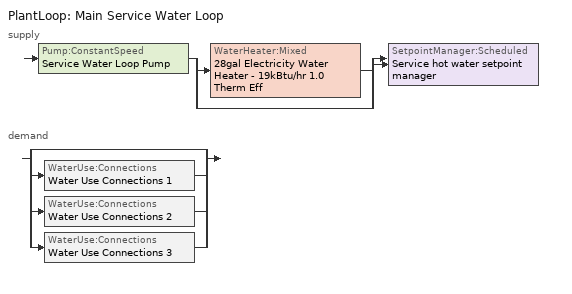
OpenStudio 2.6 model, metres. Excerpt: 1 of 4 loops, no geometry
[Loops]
PlantLoop 'Main Service Water Loop'
 supply: Pump:ConstantSpeed 'Service Water Loop Pump' > split
  | WaterHeater:Mixed '28gal Electricity Water Heater - 19kBtu/hr 1.0 Therm Eff'
  | bypass
  join > SetpointManager:Scheduled 'Service hot water setpoint manager'
 demand: split
  | bypass
  | WaterUse:Connections 'Water Use Connections 1'
  | WaterUse:Connections 'Water Use Connections 2'
  | WaterUse:Connections 'Water Use Connections 3'
[PlantLoop]
Main Service Water Loop: Glycol Concentration=0; Maximum Loop Temperature {C}=60; Minimum Loop Temperature {C}=10; Plant Loop Volume {m3}=Autocalculate; Load Distribution Scheme=Optimal
[Sizing:Plant]
Main Service Water Loop: Loop Type=Heating; Design Loop Exit Temperature {C}=60; Loop Design Temperature Difference {deltaC}=5; Sizing Option=NonCoincident; Zone Timesteps in Averaging Window=1; Coincident Sizing Factor Mode=None
[SetpointManager:Scheduled]
Service hot water setpoint manager: Control Variable=Temperature; Schedule=Service Water Loop Temp - 140F
[Pump:ConstantSpeed]
Service Water Loop Pump: Rated Flow Rate {m3/s}=autosize; Rated Pump Head {Pa}=1205.26; Rated Power Consumption {W}=autosize; Motor Efficiency=0.7; Fraction of Motor Inefficiencies to Fluid Stream=0; Pump Control Type=Intermittent; Design Power Sizing Method=PowerPerFlowPerPressure; Design Electric Power per Unit Flow Rate {W/(m3/s)}=348701.1; Design Shaft Power per Unit Flow Rate per Unit Head {W-s/m3-Pa}=1.28205
[WaterHeater:Mixed]
28gal Electricity Water Heater - 19kBtu/hr 1.0 Therm Eff: Tank Volume {m3}=0.104333; Setpoint Temperature Schedule=Service Water Loop Temp - 140F; Deadband Temperature Difference {deltaC}=2; Maximum Temperature Limit {C}=82.2222; Heater Control Type=Cycle; Heater Maximum Capacity {W}=5451.37; Heater Fuel Type=Electricity; Heater Thermal Efficiency=1; Off Cycle Parasitic Fuel Consumption Rate {W}=21.47; Off Cycle Parasitic Fuel Type=Electricity; Off Cycle Parasitic Heat Fraction to Tank=0.8; On Cycle Parasitic Fuel Consumption Rate {W}=21.47; On Cycle Parasitic Fuel Type=Electricity; On Cycle Parasitic Heat Fraction to Tank=0; Ambient Temperature Indicator=Schedule; Ambient Temperature Schedule=Water Heater Ambient Temp Schedule - 70F; Off Cycle Loss Coefficient to Ambient Temperature {W/K}=1.56514; On Cycle Loss Coefficient to Ambient Temperature {W/K}=1.56514; Use Side Effectiveness=1; Source Side Effectiveness=1; Use Side Design Flow Rate {m3/s}=autosize; Source Side Design Flow Rate {m3/s}=autosize; Indirect Water Heating Recovery Time {hr}=1.5; Source Side Flow Control Mode=IndirectHeatPrimarySetpoint
[WaterUse:Connections]
Name | Water Use Equipment Name 1
Water Use Connections 1 | Zone1 office Service Water Use 0.09gal/min
Water Use Connections 2 | Zone2 fine storage Service Water Use 0.15gal/min
Water Use Connections 3 | Zone3 bulk storage Service Water Use 0.18gal/min
[WaterUse:Equipment:Definition]
Name | Peak Flow Rate {m3/s} | Target Temperature Schedule | Sensible Fraction Schedule | Latent Fraction Schedule
Zone1 office Service Water Use Def 0.09gal/min | 5.66156e-06 | Schedule Ruleset 5 | Schedule Ruleset 3 | Schedule Ruleset 4
Zone2 fine storage Service Water Use Def 0.15gal/min | 9.62095e-06 | Schedule Ruleset 8 | Schedule Ruleset 6 | Schedule Ruleset 7
Zone3 bulk storage Service Water Use Def 0.18gal/min | 1.10641e-05 | Schedule Ruleset 11 | Schedule Ruleset 9 | Schedule Ruleset 10
[WaterUse:Equipment] Flow Rate Fraction Schedule=NECB-A-Service Water Heating
Name | Water Use Equipment Definition | Space
Zone1 office Service Water Use 0.09gal/min | Zone1 office Service Water Use Def 0.09gal/min | Zone1 Office
Zone2 fine storage Service Water Use 0.15gal/min | Zone2 fine storage Service Water Use Def 0.15gal/min | Zone2 Fine Storage
Zone3 bulk storage Service Water Use 0.18gal/min | Zone3 bulk storage Service Water Use Def 0.18gal/min | Zone3 Bulk Storage
[Schedule:Ruleset]
Name | Default Day Schedule
Service Water Loop Temp - 140F | Service Water Loop Temp - 140F Default
Water Heater Ambient Temp Schedule - 70F | Water Heater Ambient Temp Schedule - 70F Default
Schedule Ruleset 3 | Schedule Day 5
Schedule Ruleset 4 | Schedule Day 6
Schedule Ruleset 5 | Schedule Day 7
NECB-A-Service Water Heating | NECB-A-Service Water Heating Default
Schedule Ruleset 6 | Schedule Day 8
Schedule Ruleset 7 | Schedule Day 9
Schedule Ruleset 8 | Schedule Day 10
Schedule Ruleset 9 | Schedule Day 11
Schedule Ruleset 10 | Schedule Day 12
Schedule Ruleset 11 | Schedule Day 13
[Schedule:Day]
Service Water Loop Temp - 140F Default; Schedule Day 7; Schedule Day 10; Schedule Day 13: 24, 0, 60
Water Heater Ambient Temp Schedule - 70F Default: 24, 0, 21.1111
Schedule Day 5; Schedule Day 8; Schedule Day 11: 24, 0, 0.2
Schedule Day 6; NECB-A-Service Water Heating Sat Day; NECB-A-Service Water Heating Sun|Hol Day; Schedule Day 9; Schedule Day 12: 24, 0, 0.05
NECB-A-Service Water Heating Default; NECB-A-Service Water Heating Default|Wkdy Day: 7, 0, 0.05, 8, 0, 0.1, 10, 0, 0.5, 16, 0, 0.9, 17, 0, 0.7, 18, 0, 0.5, 19, 0, 0.3, 22, 0, 0.2, 24, 0, 0.05
[Schedule:Rule] Schedule Ruleset=NECB-A-Service Water Heating; Date Specification Type=DateRange; Start Month=1; Start Day=1; End Month=12; End Day=31
Name | Rule Order | Day Schedule | Apply Monday | Apply Tuesday | Apply Wednesday | Apply Thursday | Apply Friday | Apply Saturday | Apply Sunday
Schedule Rule 20 | 2 | NECB-A-Service Water Heating Default|Wkdy Day | Yes | Yes | Yes | Yes | Yes
Schedule Rule 21 | 1 | NECB-A-Service Water Heating Sat Day |  |  |  |  |  | Yes
Schedule Rule 22 | 0 | NECB-A-Service Water Heating Sun|Hol Day |  |  |  |  |  |  | Yes
